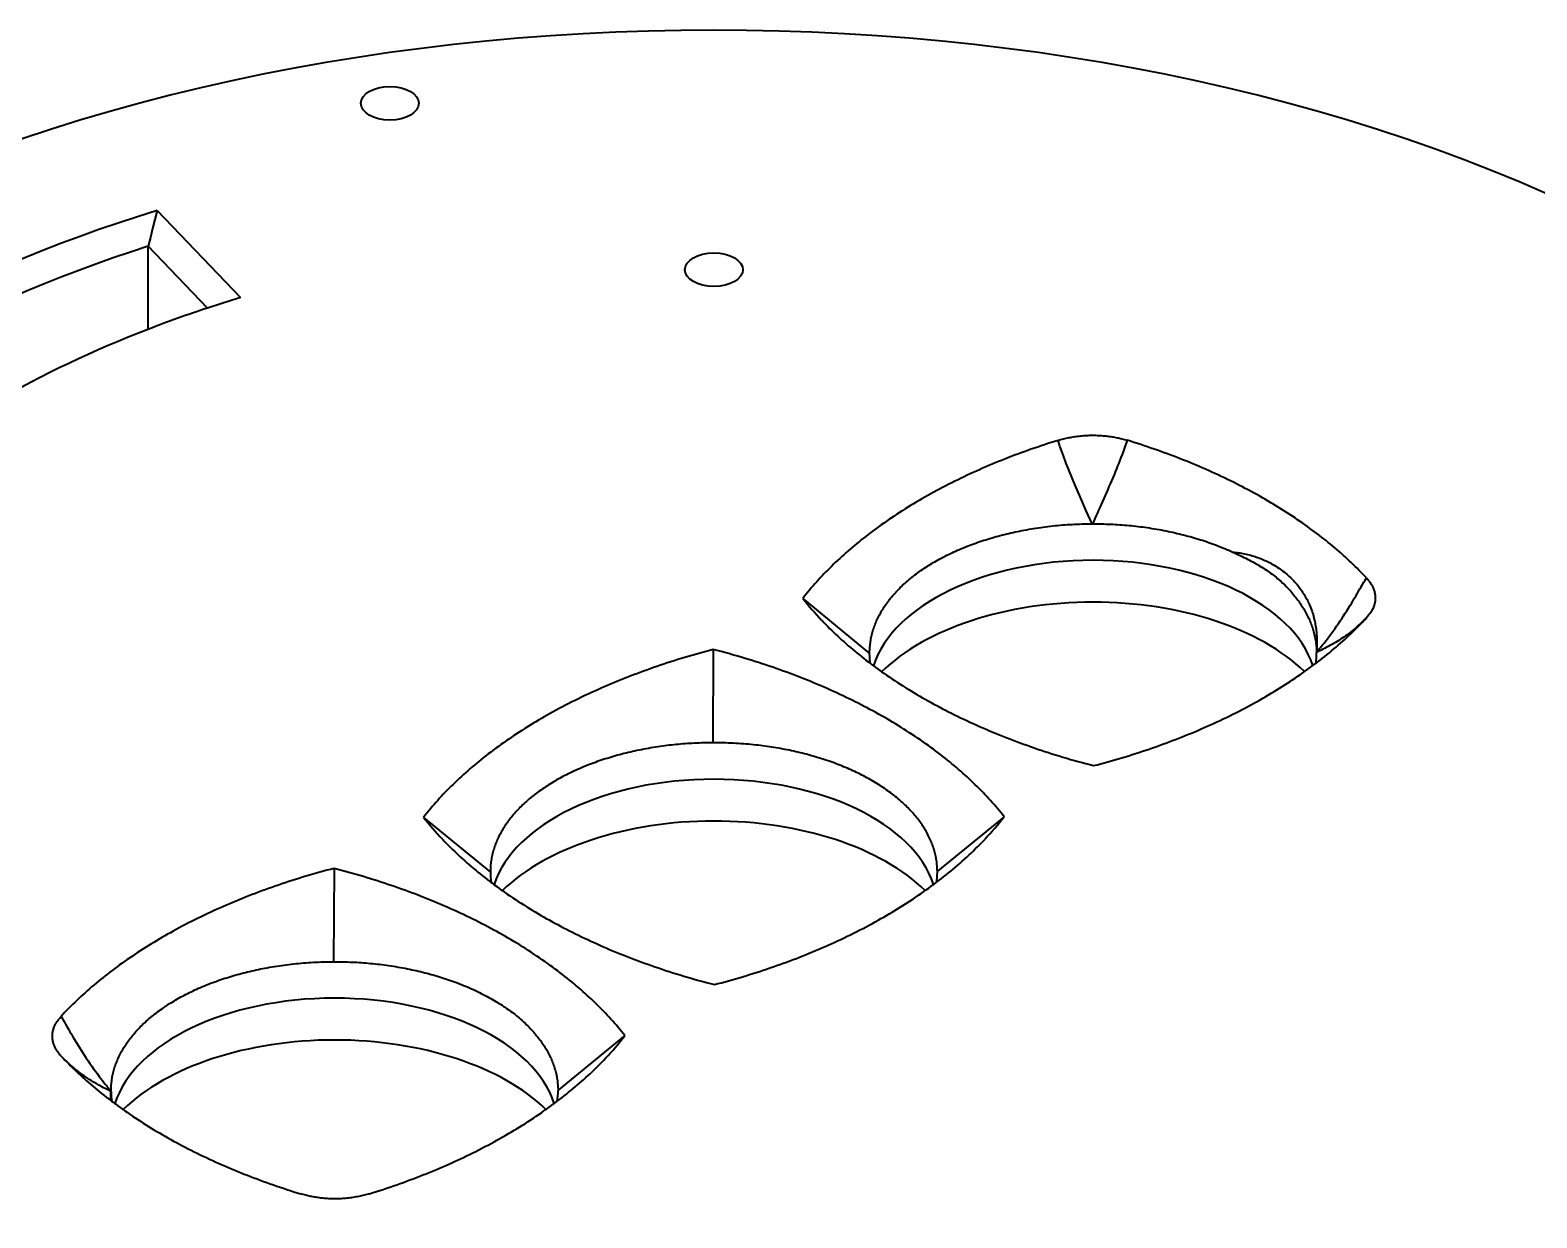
# Model space of a CAD drawing. Header units: millimetres. Extents: x 15 to 292, y 5 to 205.
# Drawn here: x 204.95 to 238.66, y 88.67 to 115.25 of the extents above; entities that cross this region are included whole.
import ezdxf

# ---------------------------------------------------------------- set-up
doc = ezdxf.new("R2010")
doc.units = ezdxf.units.MM
doc.layers.add('Geometries', color=7, linetype='Continuous')

msp = doc.modelspace()

# ---------------------------------------------------------------- linework, layer by layer
at = {"layer": 'Geometries', "linetype": 'Continuous', "lineweight": 40}
for p, q in [((207.792, 111.211), (209.66, 109.266)), ((208.921, 109.031), (207.595, 110.413)), ((207.595, 108.576), (207.595, 110.413)), ((207.609, 108.561), (207.595, 108.576)), ((227.99, 105.949), (227.95, 106.07)), ((228.175, 105.445), (228.133, 105.553)), ((228.204, 105.372), (228.175, 105.445)), ((228.69, 104.203), (228.713, 104.203)), ((222.24, 102.534), (223.733, 101.304)), ((234.672, 101.933), (234.672, 101.932)), ((220.236, 101.391), (220.227, 99.304)), ((223.733, 101.322), (223.733, 101.32)), ((223.733, 101.31), (223.733, 101.304)), ((233.733, 101.335), (233.733, 101.316)), ((213.754, 97.635), (215.248, 96.405)), ((226.742, 97.649), (225.248, 96.429)), ((211.751, 96.492), (211.742, 94.405)), ((215.248, 96.417), (215.248, 96.405)), ((225.248, 96.417), (225.248, 96.429)), ((218.256, 92.75), (216.763, 91.53)), ((205.65, 92.29), (205.69, 92.247)), ((206.763, 91.5), (206.763, 91.518)), ((216.763, 91.524), (216.763, 91.514)), ((216.763, 91.514), (216.763, 91.513)), ((206.756, 91.297), (206.78, 91.28))]:
    msp.add_line(p, q, dxfattribs=at)
at = {"layer": 'Geometries', "linetype": 'Continuous', "lineweight": 40, "flags": 128}
for points in [[(207.792, 111.211), (207.742, 111.012), (207.692, 110.812), (207.643, 110.613), (207.595, 110.413)], [(227.95, 106.07), (227.979, 106.079), (228.009, 106.088), (228.039, 106.096), (228.069, 106.104), (228.1, 106.111), (228.131, 106.119), (228.162, 106.126), (228.193, 106.132), (228.225, 106.138), (228.256, 106.144), (228.29, 106.15), (228.323, 106.155), (228.357, 106.16), (228.39, 106.164), (228.424, 106.168), (228.457, 106.172), (228.49, 106.175), (228.523, 106.177), (228.556, 106.18), (228.589, 106.182), (228.622, 106.183), (228.655, 106.184), (228.689, 106.185), (228.722, 106.185), (228.755, 106.185), (228.79, 106.184), (228.825, 106.183), (228.859, 106.182), (228.894, 106.18), (228.929, 106.177), (228.958, 106.175), (228.986, 106.172), (229.015, 106.17), (229.044, 106.166), (229.072, 106.163), (229.101, 106.159), (229.129, 106.155), (229.157, 106.15), (229.185, 106.146), (229.213, 106.141), (229.24, 106.135), (229.268, 106.13), (229.295, 106.124), (229.322, 106.118), (229.349, 106.112), (229.378, 106.104), (229.407, 106.097), (229.436, 106.089), (229.464, 106.081), (229.492, 106.073)], [(227.95, 106.07), (227.873, 106.046), (227.796, 106.022), (227.72, 105.998), (227.644, 105.973), (227.569, 105.948), (227.493, 105.922), (227.418, 105.896), (227.343, 105.87), (227.269, 105.844), (227.194, 105.817), (227.121, 105.79), (227.047, 105.763), (226.974, 105.736), (226.901, 105.708), (226.828, 105.68), (226.756, 105.651), (226.684, 105.623), (226.613, 105.594), (226.541, 105.565), (226.471, 105.535), (226.4, 105.505), (226.33, 105.475), (226.26, 105.445), (226.191, 105.414), (226.122, 105.384), (226.053, 105.352), (225.985, 105.321), (225.917, 105.289), (225.849, 105.257), (225.782, 105.225), (225.712, 105.191), (225.642, 105.157), (225.573, 105.122), (225.504, 105.088), (225.436, 105.053), (225.367, 105.017), (225.3, 104.982), (225.233, 104.946), (225.166, 104.909), (225.1, 104.873), (225.034, 104.836), (224.969, 104.8), (224.904, 104.763), (224.84, 104.725), (224.776, 104.688), (224.713, 104.65), (224.65, 104.612), (224.588, 104.573), (224.526, 104.535), (224.464, 104.496), (224.403, 104.457), (224.343, 104.418), (224.283, 104.378), (224.223, 104.338), (224.164, 104.298), (224.106, 104.258), (224.048, 104.217), (223.99, 104.177), (223.932, 104.135), (223.874, 104.093), (223.817, 104.051), (223.76, 104.008), (223.704, 103.966), (223.649, 103.923), (223.597, 103.883), (223.546, 103.842), (223.496, 103.802), (223.446, 103.761), (223.396, 103.72), (223.347, 103.678), (223.299, 103.637), (223.251, 103.595), (223.203, 103.554), (223.156, 103.512), (223.109, 103.47), (223.063, 103.427), (223.017, 103.385), (222.972, 103.342), (222.928, 103.299), (222.884, 103.256), (222.84, 103.213), (222.797, 103.169), (222.754, 103.126), (222.712, 103.082), (222.67, 103.038), (222.629, 102.994), (222.589, 102.95), (222.549, 102.906), (222.508, 102.86), (222.468, 102.814), (222.429, 102.768), (222.39, 102.721), (222.351, 102.675), (222.313, 102.628), (222.276, 102.581), (222.24, 102.534)], [(228.133, 105.553), (228.06, 105.749), (227.992, 105.943)], [(229.492, 106.073), (229.471, 106.009), (229.449, 105.945), (229.426, 105.881), (229.403, 105.817), (229.38, 105.753), (229.356, 105.689), (229.331, 105.625), (229.307, 105.561), (229.281, 105.497), (229.255, 105.432), (229.228, 105.366), (229.201, 105.3), (229.173, 105.234), (229.145, 105.168), (229.117, 105.101), (229.088, 105.035), (229.059, 104.968), (229.03, 104.902), (229.001, 104.835), (228.971, 104.769), (228.942, 104.702), (228.912, 104.635), (228.882, 104.569), (228.855, 104.508), (228.828, 104.447), (228.801, 104.386), (228.775, 104.325), (228.748, 104.264), (228.722, 104.204)], [(234.846, 102.994), (234.806, 103.037), (234.765, 103.08), (234.723, 103.123), (234.681, 103.166), (234.639, 103.208), (234.596, 103.251), (234.552, 103.293), (234.508, 103.335), (234.464, 103.377), (234.419, 103.419), (234.374, 103.461), (234.328, 103.502), (234.281, 103.543), (234.235, 103.585), (234.187, 103.625), (234.14, 103.666), (234.091, 103.707), (234.043, 103.747), (233.994, 103.787), (233.944, 103.827), (233.894, 103.867), (233.843, 103.907), (233.793, 103.946), (233.741, 103.985), (233.689, 104.024), (233.637, 104.063), (233.584, 104.102), (233.531, 104.14), (233.478, 104.178), (233.423, 104.216), (233.367, 104.256), (233.309, 104.295), (233.252, 104.334), (233.193, 104.373), (233.135, 104.412), (233.075, 104.45), (233.016, 104.488), (232.956, 104.526), (232.895, 104.564), (232.834, 104.601), (232.773, 104.638), (232.711, 104.675), (232.649, 104.712), (232.587, 104.748), (232.524, 104.784), (232.461, 104.82), (232.397, 104.856), (232.333, 104.891), (232.268, 104.926), (232.203, 104.961), (232.138, 104.996), (232.072, 105.03), (232.006, 105.064), (231.939, 105.098), (231.872, 105.132), (231.805, 105.165), (231.737, 105.198), (231.669, 105.231), (231.599, 105.264), (231.529, 105.297), (231.459, 105.329), (231.388, 105.362), (231.317, 105.393), (231.245, 105.425), (231.176, 105.455), (231.107, 105.485), (231.037, 105.515), (230.967, 105.544), (230.897, 105.573), (230.826, 105.602), (230.755, 105.63), (230.684, 105.658), (230.612, 105.686), (230.54, 105.714), (230.468, 105.741), (230.395, 105.768), (230.322, 105.795), (230.249, 105.821), (230.175, 105.848), (230.101, 105.874), (230.027, 105.899), (229.953, 105.924), (229.877, 105.95), (229.8, 105.975), (229.724, 106), (229.647, 106.024), (229.57, 106.049), (229.492, 106.073)], [(228.709, 104.204), (228.578, 104.496), (228.45, 104.789), (228.324, 105.081), (228.204, 105.372)], [(223.733, 101.322), (223.733, 101.334), (223.734, 101.364), (223.735, 101.394), (223.737, 101.424), (223.739, 101.454), (223.742, 101.484), (223.745, 101.513), (223.749, 101.543), (223.753, 101.573), (223.758, 101.603), (223.763, 101.633), (223.769, 101.662), (223.776, 101.692), (223.783, 101.722), (223.79, 101.751), (223.798, 101.781), (223.807, 101.81), (223.816, 101.84), (223.826, 101.869), (223.836, 101.898), (223.847, 101.928), (223.858, 101.957), (223.87, 101.986), (223.882, 102.015), (223.896, 102.046), (223.91, 102.077), (223.925, 102.108), (223.94, 102.139), (223.956, 102.169), (223.973, 102.2), (223.99, 102.23), (224.008, 102.261), (224.026, 102.289), (224.043, 102.317), (224.061, 102.345), (224.08, 102.373), (224.099, 102.4), (224.119, 102.428), (224.139, 102.456), (224.16, 102.483), (224.181, 102.51), (224.203, 102.537), (224.225, 102.564), (224.247, 102.591), (224.271, 102.618), (224.294, 102.645), (224.318, 102.671), (224.343, 102.698), (224.368, 102.724), (224.393, 102.75), (224.419, 102.776), (224.446, 102.802), (224.472, 102.827), (224.5, 102.853), (224.528, 102.878), (224.556, 102.903), (224.587, 102.93), (224.618, 102.956), (224.65, 102.982), (224.682, 103.008), (224.715, 103.034), (224.748, 103.06), (224.782, 103.085), (224.816, 103.111), (224.848, 103.134), (224.881, 103.157), (224.914, 103.18), (224.948, 103.202), (224.982, 103.225), (225.017, 103.247), (225.051, 103.269), (225.087, 103.291), (225.122, 103.313), (225.158, 103.334), (225.195, 103.355), (225.231, 103.376), (225.269, 103.397), (225.306, 103.418), (225.344, 103.438), (225.382, 103.459), (225.421, 103.479), (225.46, 103.498), (225.499, 103.518), (225.539, 103.537), (225.579, 103.556), (225.619, 103.575), (225.66, 103.593), (225.701, 103.612), (225.745, 103.631), (225.79, 103.65), (225.835, 103.669), (225.88, 103.687), (225.926, 103.705), (225.972, 103.723), (226.019, 103.741), (226.065, 103.758), (226.109, 103.773), (226.154, 103.789), (226.198, 103.804), (226.243, 103.819), (226.288, 103.834), (226.333, 103.848), (226.379, 103.862), (226.425, 103.876), (226.471, 103.89), (226.517, 103.903), (226.563, 103.916), (226.61, 103.929), (226.657, 103.942), (226.704, 103.954), (226.752, 103.966), (226.799, 103.978), (226.847, 103.989), (226.895, 104), (226.944, 104.011), (226.992, 104.022), (227.041, 104.032), (227.089, 104.042), (227.138, 104.052), (227.188, 104.062), (227.241, 104.072), (227.294, 104.081), (227.347, 104.09), (227.4, 104.099), (227.454, 104.108), (227.508, 104.116), (227.562, 104.123), (227.616, 104.131), (227.669, 104.138), (227.723, 104.145), (227.777, 104.151), (227.831, 104.157), (227.885, 104.162), (227.939, 104.168), (227.993, 104.172), (228.048, 104.177), (228.102, 104.181), (228.156, 104.185), (228.211, 104.188), (228.266, 104.191), (228.32, 104.194), (228.375, 104.196), (228.43, 104.198), (228.486, 104.2), (228.543, 104.201), (228.6, 104.202), (228.656, 104.203), (228.69, 104.203)], [(228.713, 104.203), (228.764, 104.203), (228.816, 104.203), (228.868, 104.202), (228.92, 104.202), (228.971, 104.2), (229.023, 104.199), (229.075, 104.197), (229.127, 104.195), (229.178, 104.193), (229.23, 104.19), (229.281, 104.187), (229.332, 104.183), (229.384, 104.18), (229.435, 104.176), (229.486, 104.171), (229.538, 104.167), (229.589, 104.162), (229.639, 104.156), (229.69, 104.151), (229.741, 104.145), (229.792, 104.139), (229.842, 104.132), (229.893, 104.125), (229.943, 104.118), (229.997, 104.11), (230.05, 104.101), (230.104, 104.093), (230.157, 104.084), (230.21, 104.074), (230.263, 104.065), (230.316, 104.054), (230.369, 104.044), (230.418, 104.034), (230.467, 104.023), (230.516, 104.013), (230.565, 104.002), (230.614, 103.99), (230.662, 103.979), (230.71, 103.967), (230.758, 103.955), (230.806, 103.943), (230.853, 103.93), (230.901, 103.917), (230.948, 103.904), (230.995, 103.89), (231.041, 103.877), (231.087, 103.863), (231.134, 103.848), (231.179, 103.834), (231.225, 103.819), (231.27, 103.804), (231.315, 103.788), (231.36, 103.773), (231.404, 103.757), (231.448, 103.74), (231.492, 103.724), (231.539, 103.706), (231.585, 103.688), (231.631, 103.669), (231.677, 103.65), (231.722, 103.631), (231.767, 103.611), (231.811, 103.591), (231.856, 103.571)], [(231.855, 103.571), (231.889, 103.568), (231.922, 103.564), (231.954, 103.561), (231.986, 103.556), (232.017, 103.552), (232.049, 103.546), (232.085, 103.54), (232.12, 103.533), (232.155, 103.525), (232.189, 103.518), (232.224, 103.509), (232.258, 103.5), (232.292, 103.49), (232.325, 103.48), (232.357, 103.47), (232.39, 103.459), (232.421, 103.448), (232.453, 103.436), (232.483, 103.424), (232.514, 103.412), (232.544, 103.399), (232.574, 103.386), (232.603, 103.372), (232.632, 103.358), (232.663, 103.343), (232.694, 103.327), (232.725, 103.31), (232.755, 103.293), (232.785, 103.276), (232.819, 103.255), (232.852, 103.234), (232.885, 103.212), (232.918, 103.189), (232.95, 103.167), (232.981, 103.143), (233.012, 103.119), (233.04, 103.096), (233.068, 103.073), (233.095, 103.05), (233.121, 103.026), (233.147, 103.001), (233.173, 102.976), (233.199, 102.95), (233.224, 102.924), (233.248, 102.898), (233.272, 102.871), (233.296, 102.843), (233.319, 102.815), (233.34, 102.787), (233.361, 102.76), (233.382, 102.732), (233.402, 102.703), (233.421, 102.674), (233.439, 102.647), (233.455, 102.619), (233.472, 102.592), (233.488, 102.564), (233.503, 102.536), (233.518, 102.507), (233.533, 102.479), (233.546, 102.45), (233.56, 102.421), (233.575, 102.387), (233.59, 102.351), (233.604, 102.316), (233.617, 102.28), (233.63, 102.244), (233.642, 102.208), (233.653, 102.172), (233.663, 102.135), (233.673, 102.099), (233.682, 102.062), (233.69, 102.026), (233.698, 101.989), (233.704, 101.955), (233.71, 101.921), (233.716, 101.887), (233.72, 101.853), (233.725, 101.819), (233.728, 101.785), (233.731, 101.751), (233.734, 101.717), (233.736, 101.683), (233.738, 101.649), (233.739, 101.616), (233.739, 101.583), (233.74, 101.553), (233.739, 101.523), (233.739, 101.494), (233.738, 101.465), (233.737, 101.437), (233.736, 101.409), (233.736, 101.401), (233.735, 101.394), (233.735, 101.386), (233.735, 101.379), (233.735, 101.372), (233.736, 101.366), (233.736, 101.363), (233.736, 101.36), (233.737, 101.358), (233.738, 101.357), (233.739, 101.355), (233.74, 101.355), (233.741, 101.354), (233.742, 101.354), (233.744, 101.355), (233.746, 101.355), (233.748, 101.357), (233.751, 101.359), (233.754, 101.361), (233.757, 101.364), (233.762, 101.37), (233.768, 101.375), (233.773, 101.381), (233.779, 101.387), (233.784, 101.394), (233.79, 101.401), (233.796, 101.407), (233.801, 101.414), (233.819, 101.435), (233.837, 101.456), (233.868, 101.495), (233.899, 101.534), (233.936, 101.581), (233.973, 101.629), (234.009, 101.677), (234.053, 101.735), (234.096, 101.794), (234.138, 101.853), (234.18, 101.913), (234.221, 101.972), (234.262, 102.032), (234.302, 102.092), (234.338, 102.147), (234.373, 102.202), (234.408, 102.257), (234.443, 102.312), (234.477, 102.367), (234.511, 102.422), (234.544, 102.476), (234.576, 102.531), (234.609, 102.585), (234.641, 102.639), (234.672, 102.693), (234.703, 102.746), (234.732, 102.796), (234.761, 102.846), (234.79, 102.895), (234.818, 102.945), (234.846, 102.994)], [(231.856, 103.571), (231.899, 103.551), (231.941, 103.531), (231.984, 103.511), (232.025, 103.491), (232.067, 103.472), (232.108, 103.451), (232.149, 103.431), (232.189, 103.411), (232.229, 103.39), (232.269, 103.369), (232.305, 103.35), (232.34, 103.331), (232.375, 103.311), (232.41, 103.291), (232.444, 103.271), (232.478, 103.251), (232.511, 103.23), (232.544, 103.209), (232.577, 103.188), (232.609, 103.166), (232.641, 103.144), (232.673, 103.122), (232.704, 103.1), (232.735, 103.077), (232.765, 103.054), (232.795, 103.031), (232.825, 103.007), (232.854, 102.983), (232.882, 102.959), (232.91, 102.935), (232.938, 102.91), (232.965, 102.885), (232.992, 102.86), (233.019, 102.835), (233.047, 102.807), (233.074, 102.779), (233.101, 102.751), (233.127, 102.723), (233.153, 102.695), (233.178, 102.666), (233.203, 102.637), (233.227, 102.608), (233.249, 102.58), (233.271, 102.553), (233.292, 102.525), (233.313, 102.497), (233.333, 102.469), (233.353, 102.441), (233.372, 102.413), (233.391, 102.384), (233.409, 102.356), (233.427, 102.328), (233.444, 102.299), (233.461, 102.27), (233.477, 102.241), (233.493, 102.212), (233.508, 102.183), (233.523, 102.154), (233.538, 102.125), (233.552, 102.096), (233.565, 102.067), (233.578, 102.038), (233.59, 102.009), (233.602, 101.979), (233.613, 101.95), (233.624, 101.921), (233.635, 101.889), (233.646, 101.858), (233.656, 101.826), (233.665, 101.795), (233.673, 101.763), (233.682, 101.732), (233.689, 101.7), (233.696, 101.669), (233.703, 101.635), (233.709, 101.602), (233.714, 101.569), (233.719, 101.535), (233.723, 101.502), (233.726, 101.474), (233.728, 101.446), (233.73, 101.418), (233.731, 101.397), (233.732, 101.377), (233.733, 101.356), (233.733, 101.345), (233.733, 101.34), (233.733, 101.335)], [(234.846, 102.994), (234.861, 102.977), (234.876, 102.96), (234.89, 102.943), (234.904, 102.926), (234.917, 102.909), (234.929, 102.891), (234.941, 102.874), (234.952, 102.856), (234.963, 102.838), (234.973, 102.82), (234.982, 102.801), (234.991, 102.782), (235, 102.763), (235.008, 102.744), (235.015, 102.725), (235.021, 102.706), (235.026, 102.687), (235.031, 102.668), (235.035, 102.649), (235.039, 102.63), (235.041, 102.611), (235.043, 102.592), (235.045, 102.572), (235.045, 102.553), (235.045, 102.534), (235.044, 102.514), (235.043, 102.494), (235.04, 102.473), (235.037, 102.453), (235.033, 102.433), (235.029, 102.415), (235.024, 102.396), (235.018, 102.377), (235.012, 102.359), (235.005, 102.34), (234.997, 102.322), (234.989, 102.303), (234.98, 102.285), (234.97, 102.267), (234.96, 102.249), (234.949, 102.231), (234.938, 102.213), (234.925, 102.195), (234.911, 102.176), (234.897, 102.157), (234.882, 102.139), (234.867, 102.121), (234.851, 102.103)], [(222.661, 102.045), (222.668, 102.037), (222.71, 101.993), (222.753, 101.949), (222.796, 101.905), (222.839, 101.861), (222.884, 101.818), (222.928, 101.775), (222.973, 101.732), (223.019, 101.689), (223.065, 101.646), (223.112, 101.603), (223.16, 101.561), (223.208, 101.518), (223.256, 101.476), (223.305, 101.434), (223.354, 101.393), (223.404, 101.351), (223.454, 101.31), (223.504, 101.269), (223.556, 101.228), (223.607, 101.187), (223.659, 101.147), (223.712, 101.107), (223.75, 101.078)], [(233.716, 101.081), (233.76, 101.114), (233.813, 101.155), (233.865, 101.196), (233.917, 101.237), (233.968, 101.278), (234.019, 101.319), (234.069, 101.361), (234.119, 101.403), (234.169, 101.445), (234.217, 101.487), (234.266, 101.53), (234.313, 101.572), (234.361, 101.615), (234.407, 101.658), (234.454, 101.701), (234.499, 101.745), (234.545, 101.788), (234.589, 101.832), (234.634, 101.877), (234.679, 101.922), (234.723, 101.967), (234.766, 102.012), (234.792, 102.04)], [(234.672, 101.932), (234.636, 101.901), (234.601, 101.87), (234.564, 101.84), (234.528, 101.809), (234.49, 101.78), (234.452, 101.751), (234.414, 101.722), (234.378, 101.696), (234.342, 101.67), (234.305, 101.645), (234.268, 101.62), (234.23, 101.595), (234.191, 101.571), (234.152, 101.547), (234.113, 101.524), (234.073, 101.501), (234.032, 101.478), (233.991, 101.456), (233.95, 101.433), (233.913, 101.414), (233.875, 101.395), (233.838, 101.377), (233.821, 101.369), (233.804, 101.361), (233.787, 101.353), (233.779, 101.35), (233.772, 101.347), (233.764, 101.344), (233.759, 101.342), (233.754, 101.34), (233.752, 101.34), (233.75, 101.339), (233.748, 101.339), (233.746, 101.338)], [(234.851, 102.103), (234.822, 102.074), (234.792, 102.045), (234.763, 102.017), (234.733, 101.988), (234.703, 101.96), (234.672, 101.933)], [(234.792, 102.04), (234.809, 102.057), (234.851, 102.103)], [(220.236, 101.391), (220.155, 101.37), (220.075, 101.348), (219.994, 101.326), (219.914, 101.304), (219.835, 101.282), (219.755, 101.259), (219.676, 101.235), (219.597, 101.212), (219.518, 101.188), (219.439, 101.164), (219.361, 101.139), (219.283, 101.114), (219.206, 101.089), (219.128, 101.064), (219.052, 101.038), (218.975, 101.012), (218.899, 100.986), (218.823, 100.959), (218.747, 100.932), (218.672, 100.905), (218.597, 100.877), (218.522, 100.849), (218.448, 100.821), (218.373, 100.792), (218.3, 100.764), (218.227, 100.735), (218.154, 100.705), (218.081, 100.676), (218.009, 100.646), (217.937, 100.616), (217.866, 100.585), (217.795, 100.554), (217.724, 100.523), (217.653, 100.492), (217.583, 100.46), (217.513, 100.428), (217.439, 100.394), (217.365, 100.359), (217.291, 100.324), (217.218, 100.288), (217.146, 100.253), (217.074, 100.217), (217.002, 100.18), (216.931, 100.144), (216.86, 100.107), (216.789, 100.069), (216.719, 100.032), (216.65, 99.994), (216.585, 99.957), (216.52, 99.921), (216.455, 99.884), (216.391, 99.847), (216.327, 99.81), (216.264, 99.773), (216.202, 99.735), (216.139, 99.697), (216.078, 99.659), (216.016, 99.62), (215.955, 99.582), (215.895, 99.543), (215.835, 99.504), (215.776, 99.464), (215.717, 99.425), (215.658, 99.385), (215.6, 99.345), (215.542, 99.304), (215.484, 99.263), (215.427, 99.221), (215.37, 99.18), (215.313, 99.138), (215.257, 99.096), (215.201, 99.053), (215.148, 99.012), (215.096, 98.971), (215.044, 98.93), (214.993, 98.888), (214.942, 98.846), (214.891, 98.804), (214.841, 98.762), (214.792, 98.719), (214.743, 98.677), (214.694, 98.634), (214.646, 98.591), (214.599, 98.548), (214.552, 98.504), (214.506, 98.461), (214.46, 98.417), (214.415, 98.373), (214.37, 98.329), (214.326, 98.285), (214.282, 98.24), (214.239, 98.196), (214.196, 98.151), (214.154, 98.106), (214.112, 98.061), (214.071, 98.015), (214.03, 97.968), (213.988, 97.921), (213.948, 97.874), (213.908, 97.827), (213.869, 97.779), (213.83, 97.731), (213.792, 97.683), (213.754, 97.635)], [(226.742, 97.649), (226.705, 97.695), (226.669, 97.74), (226.631, 97.786), (226.594, 97.832), (226.555, 97.877), (226.516, 97.922), (226.477, 97.967), (226.437, 98.012), (226.396, 98.057), (226.355, 98.102), (226.313, 98.146), (226.271, 98.19), (226.228, 98.235), (226.185, 98.278), (226.141, 98.322), (226.097, 98.366), (226.052, 98.409), (226.007, 98.452), (225.961, 98.495), (225.915, 98.538), (225.868, 98.581), (225.82, 98.623), (225.772, 98.666), (225.724, 98.708), (225.675, 98.75), (225.626, 98.792), (225.576, 98.833), (225.526, 98.874), (225.475, 98.915), (225.424, 98.956), (225.372, 98.997), (225.32, 99.038), (225.267, 99.078), (225.214, 99.118), (225.16, 99.158), (225.106, 99.198), (225.047, 99.24), (224.988, 99.282), (224.929, 99.324), (224.869, 99.366), (224.809, 99.407), (224.748, 99.448), (224.686, 99.489), (224.624, 99.529), (224.561, 99.57), (224.498, 99.61), (224.435, 99.65), (224.37, 99.689), (224.309, 99.726), (224.248, 99.763), (224.186, 99.8), (224.124, 99.836), (224.061, 99.873), (223.998, 99.909), (223.934, 99.944), (223.87, 99.98), (223.806, 100.015), (223.741, 100.05), (223.676, 100.084), (223.611, 100.119), (223.545, 100.153), (223.478, 100.187), (223.411, 100.221), (223.344, 100.254), (223.277, 100.287), (223.209, 100.32), (223.139, 100.353), (223.069, 100.386), (222.999, 100.419), (222.928, 100.451), (222.857, 100.483), (222.786, 100.515), (222.713, 100.547), (222.639, 100.579), (222.565, 100.61), (222.49, 100.641), (222.415, 100.672), (222.34, 100.703), (222.264, 100.733), (222.188, 100.763), (222.111, 100.793), (222.035, 100.823), (221.958, 100.852), (221.88, 100.88), (221.802, 100.909), (221.724, 100.937), (221.645, 100.965), (221.566, 100.992), (221.487, 101.019), (221.407, 101.046), (221.327, 101.072), (221.247, 101.098), (221.166, 101.124), (221.085, 101.15), (221.004, 101.175), (220.923, 101.2), (220.838, 101.225), (220.753, 101.25), (220.668, 101.274), (220.582, 101.298), (220.496, 101.322), (220.41, 101.345), (220.323, 101.368), (220.236, 101.391)], [(223.75, 101.078), (223.748, 101.091), (223.745, 101.121), (223.741, 101.151), (223.739, 101.182), (223.736, 101.212), (223.735, 101.243), (223.734, 101.274), (223.733, 101.304)], [(233.746, 101.338), (233.742, 101.337), (233.739, 101.336), (233.736, 101.335), (233.733, 101.335)], [(223.75, 101.078), (223.765, 101.066), (223.818, 101.027)], [(223.818, 101.027), (223.819, 101.026), (223.873, 100.987), (223.931, 100.944), (223.99, 100.902), (224.002, 100.894)], [(224.002, 100.894), (224.049, 100.861), (224.109, 100.819), (224.17, 100.778), (224.231, 100.737), (224.292, 100.696), (224.354, 100.656), (224.416, 100.615), (224.479, 100.575), (224.543, 100.535), (224.607, 100.496), (224.668, 100.459), (224.729, 100.422), (224.791, 100.385), (224.853, 100.349), (224.916, 100.312), (224.979, 100.276), (225.043, 100.241), (225.107, 100.205), (225.171, 100.17), (225.236, 100.135), (225.301, 100.1), (225.367, 100.066), (225.433, 100.032), (225.499, 99.998), (225.566, 99.964), (225.633, 99.931), (225.7, 99.898), (225.768, 99.865), (225.838, 99.832), (225.908, 99.799), (225.978, 99.766), (226.049, 99.734), (226.12, 99.702), (226.191, 99.67), (226.265, 99.638), (226.338, 99.606), (226.413, 99.574), (226.487, 99.543), (226.562, 99.512), (226.638, 99.481), (226.714, 99.451), (226.79, 99.421), (226.867, 99.391), (226.944, 99.361), (227.021, 99.332), (227.099, 99.303), (227.177, 99.275), (227.255, 99.247), (227.334, 99.219), (227.413, 99.191), (227.492, 99.164), (227.572, 99.137), (227.652, 99.111), (227.732, 99.085), (227.813, 99.059), (227.894, 99.033), (227.976, 99.008), (228.057, 98.983), (228.142, 98.958), (228.227, 98.933), (228.313, 98.909), (228.399, 98.885), (228.485, 98.861), (228.571, 98.837), (228.658, 98.814), (228.745, 98.792)], [(228.745, 98.792), (228.825, 98.813), (228.904, 98.834), (228.983, 98.855), (229.062, 98.877), (229.14, 98.899), (229.218, 98.922), (229.296, 98.945), (229.374, 98.968), (229.452, 98.991), (229.529, 99.015), (229.606, 99.039), (229.683, 99.063), (229.759, 99.088), (229.835, 99.113), (229.91, 99.138), (229.986, 99.164), (230.061, 99.19), (230.136, 99.216), (230.21, 99.242), (230.284, 99.269), (230.358, 99.296), (230.432, 99.323), (230.505, 99.351), (230.578, 99.379), (230.651, 99.407), (230.723, 99.435), (230.795, 99.464), (230.866, 99.493), (230.937, 99.522), (231.008, 99.552), (231.078, 99.582), (231.149, 99.612), (231.219, 99.642), (231.288, 99.673), (231.357, 99.704), (231.426, 99.735), (231.499, 99.769), (231.572, 99.803), (231.644, 99.837), (231.716, 99.872), (231.788, 99.907), (231.859, 99.942), (231.929, 99.977), (232, 100.013), (232.07, 100.049), (232.139, 100.085), (232.208, 100.122), (232.277, 100.159), (232.341, 100.194), (232.405, 100.23), (232.469, 100.266), (232.532, 100.301), (232.594, 100.338), (232.657, 100.374), (232.718, 100.411), (232.78, 100.448), (232.841, 100.485), (232.901, 100.522), (232.961, 100.56), (233.021, 100.598), (233.08, 100.636), (233.139, 100.674), (233.197, 100.713), (233.255, 100.752), (233.313, 100.791), (233.37, 100.83), (233.427, 100.87), (233.463, 100.895)], [(233.463, 100.895), (233.484, 100.91), (233.54, 100.951), (233.596, 100.992), (233.648, 101.03)], [(233.648, 101.03), (233.652, 101.033), (233.707, 101.074), (233.716, 101.081)], [(220.227, 99.304), (220.176, 99.304), (220.124, 99.303), (220.072, 99.302), (220.021, 99.301), (219.969, 99.3), (219.917, 99.298), (219.865, 99.296), (219.814, 99.293), (219.762, 99.291), (219.711, 99.288), (219.659, 99.284), (219.608, 99.281), (219.557, 99.277), (219.505, 99.272), (219.454, 99.268), (219.403, 99.263), (219.352, 99.258), (219.301, 99.252), (219.251, 99.247), (219.2, 99.24), (219.149, 99.234), (219.099, 99.227), (219.048, 99.22), (218.998, 99.213), (218.945, 99.205), (218.891, 99.196), (218.838, 99.187), (218.785, 99.178), (218.732, 99.169), (218.679, 99.159), (218.626, 99.148), (218.574, 99.138), (218.525, 99.128), (218.476, 99.117), (218.428, 99.106), (218.38, 99.095), (218.332, 99.084), (218.284, 99.072), (218.237, 99.06), (218.189, 99.048), (218.142, 99.036), (218.096, 99.023), (218.049, 99.01), (218.003, 98.997), (217.957, 98.983), (217.911, 98.969), (217.865, 98.955), (217.819, 98.941), (217.774, 98.926), (217.73, 98.911), (217.685, 98.896), (217.641, 98.881), (217.597, 98.865), (217.553, 98.849), (217.509, 98.833), (217.466, 98.817), (217.42, 98.799), (217.375, 98.78), (217.329, 98.762), (217.285, 98.743), (217.24, 98.724), (217.196, 98.704), (217.152, 98.685), (217.109, 98.665), (217.068, 98.646), (217.029, 98.627), (216.989, 98.607), (216.95, 98.588), (216.911, 98.568), (216.873, 98.548), (216.835, 98.527), (216.797, 98.507), (216.76, 98.486), (216.723, 98.465), (216.687, 98.444), (216.65, 98.422), (216.615, 98.401), (216.579, 98.379), (216.544, 98.357), (216.51, 98.335), (216.476, 98.312), (216.442, 98.29), (216.408, 98.267), (216.375, 98.244), (216.343, 98.221), (216.311, 98.197), (216.279, 98.174), (216.248, 98.15), (216.215, 98.124), (216.182, 98.098), (216.15, 98.072), (216.119, 98.046), (216.088, 98.019), (216.057, 97.993), (216.027, 97.966), (215.997, 97.938), (215.97, 97.913), (215.944, 97.887), (215.918, 97.861), (215.892, 97.835), (215.867, 97.809), (215.842, 97.783), (215.818, 97.756), (215.794, 97.73), (215.771, 97.703), (215.748, 97.676), (215.726, 97.649), (215.704, 97.622), (215.683, 97.595), (215.662, 97.567), (215.641, 97.54), (215.621, 97.512), (215.602, 97.484), (215.583, 97.456), (215.565, 97.429), (215.547, 97.401), (215.529, 97.372), (215.513, 97.344), (215.496, 97.316), (215.48, 97.287), (215.464, 97.257), (215.448, 97.226), (215.433, 97.195), (215.418, 97.164), (215.404, 97.133), (215.391, 97.102), (215.378, 97.071), (215.365, 97.04), (215.354, 97.009), (215.343, 96.978), (215.333, 96.947), (215.323, 96.915), (215.314, 96.884), (215.305, 96.853), (215.297, 96.821), (215.29, 96.79), (215.283, 96.758), (215.277, 96.727), (215.271, 96.695), (215.266, 96.664), (215.262, 96.632), (215.258, 96.6), (215.255, 96.569), (215.252, 96.536), (215.25, 96.503), (215.249, 96.471), (215.248, 96.438), (215.248, 96.417)], [(225.248, 96.429), (225.247, 96.459), (225.246, 96.489), (225.245, 96.519), (225.243, 96.549), (225.24, 96.579), (225.237, 96.608), (225.233, 96.638), (225.229, 96.668), (225.224, 96.698), (225.219, 96.728), (225.213, 96.757), (225.207, 96.787), (225.2, 96.817), (225.192, 96.846), (225.185, 96.876), (225.176, 96.906), (225.167, 96.935), (225.157, 96.964), (225.147, 96.994), (225.137, 97.023), (225.126, 97.052), (225.114, 97.081), (225.102, 97.11), (225.089, 97.139), (225.075, 97.17), (225.06, 97.201), (225.045, 97.232), (225.029, 97.263), (225.012, 97.293), (224.995, 97.324), (224.978, 97.354), (224.959, 97.384), (224.942, 97.412), (224.924, 97.44), (224.905, 97.468), (224.886, 97.496), (224.866, 97.524), (224.846, 97.551), (224.826, 97.578), (224.804, 97.606), (224.783, 97.633), (224.761, 97.66), (224.738, 97.687), (224.715, 97.714), (224.692, 97.74), (224.668, 97.767), (224.643, 97.793), (224.619, 97.82), (224.593, 97.846), (224.567, 97.872), (224.541, 97.897), (224.514, 97.923), (224.487, 97.949), (224.459, 97.974), (224.431, 97.999), (224.403, 98.024), (224.371, 98.051), (224.34, 98.077), (224.308, 98.103), (224.275, 98.129), (224.242, 98.155), (224.208, 98.18), (224.174, 98.205), (224.139, 98.23), (224.106, 98.254), (224.072, 98.278), (224.037, 98.301), (224.002, 98.324), (223.967, 98.347), (223.931, 98.37), (223.895, 98.392), (223.858, 98.415), (223.821, 98.437), (223.783, 98.459), (223.747, 98.48), (223.71, 98.501), (223.672, 98.521), (223.634, 98.542), (223.596, 98.562), (223.557, 98.582), (223.518, 98.601), (223.479, 98.621), (223.439, 98.64), (223.399, 98.659), (223.359, 98.678), (223.318, 98.697), (223.277, 98.715), (223.236, 98.733), (223.194, 98.751), (223.152, 98.768), (223.11, 98.785), (223.067, 98.802), (223.024, 98.819), (222.981, 98.836), (222.937, 98.852), (222.894, 98.868), (222.85, 98.883), (222.805, 98.899), (222.757, 98.915), (222.709, 98.931), (222.661, 98.946), (222.612, 98.961), (222.563, 98.976), (222.514, 98.991), (222.464, 99.005), (222.414, 99.019), (222.367, 99.032), (222.32, 99.045), (222.273, 99.057), (222.226, 99.069), (222.178, 99.08), (222.13, 99.092), (222.082, 99.103), (222.034, 99.114), (221.985, 99.124), (221.937, 99.135), (221.888, 99.145), (221.839, 99.154), (221.79, 99.164), (221.74, 99.173), (221.691, 99.182), (221.641, 99.19), (221.591, 99.198), (221.541, 99.206), (221.491, 99.214), (221.441, 99.221), (221.391, 99.228), (221.34, 99.235), (221.29, 99.241), (221.239, 99.247), (221.184, 99.253), (221.13, 99.259), (221.075, 99.265), (221.02, 99.27), (220.965, 99.274), (220.91, 99.279), (220.855, 99.283), (220.8, 99.287), (220.743, 99.29), (220.686, 99.293), (220.629, 99.296), (220.572, 99.298), (220.515, 99.3), (220.457, 99.301), (220.4, 99.303), (220.342, 99.303), (220.285, 99.304), (220.227, 99.304)], [(214.175, 97.146), (214.183, 97.138), (214.225, 97.093), (214.268, 97.049), (214.311, 97.005), (214.355, 96.962), (214.399, 96.918), (214.444, 96.875), (214.489, 96.832), (214.535, 96.789), (214.581, 96.746), (214.628, 96.703), (214.676, 96.66), (214.724, 96.618), (214.772, 96.576), (214.821, 96.534), (214.87, 96.492), (214.92, 96.451), (214.97, 96.409), (215.021, 96.368), (215.072, 96.327), (215.124, 96.287), (215.176, 96.246), (215.229, 96.206), (215.265, 96.178)], [(225.231, 96.182), (225.279, 96.219), (225.335, 96.261), (225.389, 96.304), (225.443, 96.347), (225.497, 96.391), (225.55, 96.434), (225.603, 96.478), (225.655, 96.522), (225.706, 96.566), (225.757, 96.61), (225.807, 96.655), (225.857, 96.7), (225.906, 96.745), (225.955, 96.79), (226.003, 96.835), (226.051, 96.881), (226.098, 96.927), (226.144, 96.973), (226.19, 97.019), (226.235, 97.065), (226.28, 97.112), (226.309, 97.143)], [(211.751, 96.492), (211.671, 96.471), (211.592, 96.45), (211.513, 96.428), (211.434, 96.407), (211.356, 96.384), (211.278, 96.362), (211.2, 96.339), (211.122, 96.316), (211.044, 96.293), (210.967, 96.269), (210.89, 96.245), (210.813, 96.22), (210.737, 96.196), (210.661, 96.171), (210.585, 96.146), (210.51, 96.12), (210.435, 96.094), (210.36, 96.068), (210.286, 96.042), (210.212, 96.015), (210.138, 95.988), (210.064, 95.96), (209.991, 95.933), (209.918, 95.905), (209.845, 95.877), (209.773, 95.848), (209.701, 95.82), (209.63, 95.791), (209.559, 95.761), (209.488, 95.732), (209.417, 95.702), (209.347, 95.672), (209.277, 95.641), (209.208, 95.611), (209.139, 95.58), (209.07, 95.548), (208.996, 95.515), (208.924, 95.481), (208.851, 95.447), (208.78, 95.412), (208.708, 95.377), (208.637, 95.342), (208.566, 95.307), (208.496, 95.271), (208.426, 95.235), (208.357, 95.198), (208.288, 95.162), (208.219, 95.125), (208.155, 95.089), (208.091, 95.054), (208.027, 95.018), (207.964, 94.982), (207.902, 94.946), (207.839, 94.91), (207.777, 94.873), (207.716, 94.836), (207.655, 94.799), (207.595, 94.761), (207.534, 94.724), (207.475, 94.686), (207.416, 94.648), (207.357, 94.609), (207.299, 94.571), (207.241, 94.532), (207.183, 94.493), (207.126, 94.454), (207.069, 94.414), (207.012, 94.373), (206.955, 94.333), (206.899, 94.292), (206.844, 94.251), (206.789, 94.21), (206.736, 94.169), (206.683, 94.129), (206.631, 94.088), (206.579, 94.047), (206.528, 94.006), (206.477, 93.964), (206.426, 93.923), (206.377, 93.881), (206.327, 93.839), (206.279, 93.796), (206.23, 93.754), (206.182, 93.711), (206.135, 93.668), (206.088, 93.625), (206.042, 93.582), (205.996, 93.539), (205.951, 93.495), (205.906, 93.451), (205.862, 93.407), (205.817, 93.362), (205.773, 93.317), (205.73, 93.272), (205.687, 93.226), (205.645, 93.181)], [(218.256, 92.75), (218.22, 92.796), (218.182, 92.843), (218.144, 92.889), (218.106, 92.935), (218.067, 92.981), (218.027, 93.027), (217.987, 93.073), (217.946, 93.118), (217.905, 93.164), (217.863, 93.209), (217.821, 93.254), (217.778, 93.299), (217.734, 93.344), (217.69, 93.389), (217.646, 93.433), (217.601, 93.477), (217.555, 93.521), (217.509, 93.565), (217.462, 93.609), (217.415, 93.652), (217.367, 93.695), (217.319, 93.739), (217.27, 93.781), (217.221, 93.824), (217.171, 93.867), (217.121, 93.909), (217.07, 93.951), (217.019, 93.993), (216.967, 94.034), (216.915, 94.076), (216.862, 94.117), (216.809, 94.158), (216.755, 94.199), (216.701, 94.24), (216.646, 94.28), (216.59, 94.321), (216.531, 94.363), (216.47, 94.406), (216.41, 94.448), (216.348, 94.491), (216.287, 94.532), (216.224, 94.574), (216.161, 94.615), (216.098, 94.656), (216.034, 94.697), (215.969, 94.738), (215.904, 94.779), (215.839, 94.819), (215.776, 94.856), (215.713, 94.894), (215.649, 94.931), (215.585, 94.968), (215.521, 95.005), (215.456, 95.041), (215.391, 95.078), (215.325, 95.114), (215.259, 95.149), (215.192, 95.185), (215.125, 95.22), (215.058, 95.255), (214.99, 95.289), (214.921, 95.324), (214.853, 95.358), (214.784, 95.392), (214.714, 95.425), (214.644, 95.459), (214.573, 95.492), (214.501, 95.525), (214.429, 95.558), (214.356, 95.591), (214.283, 95.623), (214.209, 95.656), (214.138, 95.686), (214.067, 95.716), (213.995, 95.746), (213.923, 95.776), (213.85, 95.806), (213.778, 95.835), (213.704, 95.864), (213.631, 95.892), (213.557, 95.921), (213.483, 95.949), (213.408, 95.976), (213.333, 96.004), (213.258, 96.031), (213.182, 96.058), (213.107, 96.084), (213.03, 96.11), (212.954, 96.136), (212.877, 96.162), (212.8, 96.187), (212.723, 96.212), (212.645, 96.237), (212.567, 96.261), (212.489, 96.285), (212.41, 96.309), (212.329, 96.333), (212.247, 96.357), (212.165, 96.38), (212.083, 96.403), (212, 96.426), (211.917, 96.448), (211.834, 96.47), (211.751, 96.492)], [(215.248, 96.405), (215.248, 96.375), (215.249, 96.346), (215.251, 96.316), (215.253, 96.286), (215.256, 96.256), (215.259, 96.226), (215.263, 96.196), (215.265, 96.178)], [(225.231, 96.182), (225.234, 96.203), (225.238, 96.234), (225.241, 96.266), (225.244, 96.298), (225.246, 96.331), (225.247, 96.364), (225.248, 96.396), (225.248, 96.417)], [(215.265, 96.178), (215.282, 96.166), (215.332, 96.128)], [(215.332, 96.128), (215.336, 96.126), (215.39, 96.086), (215.449, 96.043), (215.507, 96.001), (215.517, 95.995)], [(224.978, 95.996), (225.001, 96.013), (225.057, 96.053), (225.113, 96.094), (225.163, 96.131)], [(225.163, 96.131), (225.169, 96.135), (225.224, 96.176), (225.231, 96.182)], [(215.517, 95.995), (215.567, 95.96), (215.627, 95.918), (215.687, 95.877), (215.748, 95.836), (215.81, 95.795), (215.872, 95.754), (215.935, 95.714), (215.998, 95.674), (216.061, 95.634), (216.126, 95.594), (216.187, 95.557), (216.248, 95.52), (216.31, 95.484), (216.372, 95.447), (216.435, 95.411), (216.498, 95.375), (216.561, 95.339), (216.625, 95.304), (216.69, 95.269), (216.755, 95.234), (216.82, 95.199), (216.885, 95.165), (216.951, 95.131), (217.018, 95.097), (217.085, 95.063), (217.152, 95.03), (217.219, 94.997), (217.287, 94.964), (217.357, 94.931), (217.427, 94.898), (217.497, 94.865), (217.568, 94.833), (217.639, 94.801), (217.71, 94.769), (217.783, 94.737), (217.857, 94.705), (217.931, 94.673), (218.006, 94.642), (218.081, 94.611), (218.156, 94.581), (218.232, 94.55), (218.308, 94.52), (218.384, 94.491), (218.461, 94.461), (218.538, 94.432), (218.616, 94.403), (218.694, 94.375), (218.772, 94.347), (218.851, 94.319), (218.93, 94.292), (219.009, 94.265), (219.089, 94.238), (219.169, 94.211), (219.249, 94.185), (219.329, 94.159), (219.41, 94.134), (219.492, 94.109), (219.573, 94.084), (219.658, 94.059), (219.743, 94.034), (219.828, 94.01), (219.914, 93.985), (220, 93.962), (220.086, 93.938), (220.173, 93.915), (220.26, 93.893)], [(220.26, 93.893), (220.339, 93.914), (220.419, 93.935), (220.498, 93.956), (220.576, 93.978), (220.655, 94), (220.733, 94.023), (220.811, 94.046), (220.889, 94.069), (220.967, 94.092), (221.044, 94.116), (221.121, 94.14), (221.198, 94.165), (221.274, 94.189), (221.35, 94.214), (221.426, 94.24), (221.501, 94.265), (221.576, 94.291), (221.651, 94.317), (221.726, 94.344), (221.8, 94.37), (221.874, 94.397), (221.948, 94.425), (222.021, 94.452), (222.094, 94.48), (222.167, 94.509), (222.239, 94.537), (222.311, 94.566), (222.382, 94.595), (222.454, 94.624), (222.525, 94.654), (222.595, 94.683), (222.665, 94.714), (222.735, 94.744), (222.805, 94.775), (222.874, 94.806), (222.943, 94.837), (223.016, 94.871), (223.089, 94.905), (223.161, 94.939), (223.233, 94.974), (223.305, 95.009), (223.376, 95.044), (223.447, 95.079), (223.517, 95.115), (223.587, 95.151), (223.656, 95.188), (223.725, 95.225), (223.794, 95.262), (223.858, 95.297), (223.922, 95.332), (223.986, 95.368), (224.049, 95.404), (224.112, 95.44), (224.174, 95.477), (224.236, 95.513), (224.297, 95.55), (224.358, 95.587), (224.418, 95.625), (224.478, 95.663), (224.538, 95.7), (224.597, 95.739), (224.656, 95.777), (224.714, 95.815), (224.772, 95.854), (224.83, 95.893), (224.886, 95.932), (224.944, 95.973), (224.978, 95.996)], [(206.763, 91.518), (206.763, 91.53), (206.763, 91.56), (206.764, 91.59), (206.766, 91.62), (206.768, 91.65), (206.77, 91.68), (206.774, 91.71), (206.777, 91.739), (206.781, 91.769), (206.786, 91.799), (206.791, 91.829), (206.797, 91.859), (206.804, 91.888), (206.811, 91.918), (206.818, 91.947), (206.826, 91.977), (206.834, 92.006), (206.843, 92.036), (206.853, 92.065), (206.863, 92.094), (206.873, 92.124), (206.885, 92.153), (206.896, 92.182), (206.908, 92.211), (206.922, 92.242), (206.936, 92.273), (206.951, 92.303), (206.966, 92.334), (206.982, 92.365), (206.999, 92.395), (207.016, 92.425), (207.034, 92.456), (207.051, 92.484), (207.068, 92.512), (207.086, 92.54), (207.105, 92.568), (207.124, 92.595), (207.144, 92.623), (207.164, 92.65), (207.184, 92.678), (207.205, 92.705), (207.227, 92.732), (207.249, 92.759), (207.271, 92.786), (207.294, 92.813), (207.318, 92.84), (207.342, 92.866), (207.366, 92.893), (207.391, 92.919), (207.416, 92.945), (207.442, 92.971), (207.469, 92.997), (207.495, 93.023), (207.523, 93.048), (207.55, 93.073), (207.578, 93.099), (207.609, 93.125), (207.64, 93.152), (207.672, 93.178), (207.704, 93.204), (207.737, 93.23), (207.77, 93.256), (207.803, 93.281), (207.838, 93.307), (207.87, 93.33), (207.903, 93.353), (207.936, 93.376), (207.969, 93.399), (208.003, 93.421), (208.037, 93.444), (208.072, 93.466), (208.107, 93.488), (208.143, 93.509), (208.179, 93.531), (208.215, 93.552), (208.252, 93.573), (208.289, 93.594), (208.326, 93.615), (208.364, 93.635), (208.402, 93.656), (208.441, 93.676), (208.48, 93.696), (208.519, 93.715), (208.558, 93.734), (208.598, 93.753), (208.638, 93.772), (208.679, 93.791), (208.72, 93.809), (208.764, 93.829), (208.809, 93.848), (208.854, 93.867), (208.899, 93.885), (208.945, 93.903), (208.991, 93.921), (209.037, 93.939), (209.084, 93.956), (209.128, 93.972), (209.172, 93.988), (209.216, 94.003), (209.261, 94.018), (209.306, 94.033), (209.351, 94.047), (209.397, 94.062), (209.443, 94.076), (209.489, 94.089), (209.535, 94.103), (209.581, 94.116), (209.628, 94.129), (209.675, 94.141), (209.722, 94.154), (209.769, 94.166), (209.817, 94.177), (209.865, 94.189), (209.913, 94.2), (209.961, 94.211), (210.009, 94.222), (210.058, 94.232), (210.107, 94.242), (210.156, 94.252), (210.205, 94.262), (210.258, 94.271), (210.311, 94.281), (210.364, 94.29), (210.417, 94.299), (210.471, 94.307), (210.525, 94.315), (210.578, 94.323), (210.632, 94.331), (210.687, 94.338), (210.741, 94.344), (210.795, 94.351), (210.85, 94.357), (210.905, 94.362), (210.959, 94.368), (211.014, 94.373), (211.069, 94.377), (211.124, 94.381), (211.179, 94.385), (211.234, 94.389), (211.29, 94.392), (211.345, 94.395), (211.4, 94.397), (211.456, 94.399), (211.513, 94.401), (211.57, 94.403), (211.627, 94.404), (211.685, 94.405), (211.742, 94.405)], [(211.742, 94.405), (211.794, 94.405), (211.845, 94.404), (211.897, 94.404), (211.949, 94.403), (212.001, 94.402), (212.052, 94.4), (212.104, 94.398), (212.156, 94.396), (212.207, 94.394), (212.259, 94.391), (212.31, 94.388), (212.362, 94.384), (212.413, 94.381), (212.464, 94.377), (212.516, 94.372), (212.567, 94.368), (212.618, 94.363), (212.669, 94.358), (212.72, 94.352), (212.77, 94.346), (212.821, 94.34), (212.872, 94.334), (212.922, 94.327), (212.972, 94.32), (213.026, 94.312), (213.08, 94.303), (213.133, 94.295), (213.186, 94.286), (213.24, 94.276), (213.293, 94.267), (213.345, 94.257), (213.398, 94.246), (213.447, 94.236), (213.495, 94.226), (213.544, 94.216), (213.592, 94.205), (213.64, 94.194), (213.688, 94.182), (213.736, 94.17), (213.783, 94.158), (213.831, 94.146), (213.878, 94.134), (213.924, 94.121), (213.971, 94.108), (214.017, 94.095), (214.063, 94.081), (214.109, 94.067), (214.155, 94.053), (214.2, 94.039), (214.245, 94.024), (214.29, 94.009), (214.335, 93.994), (214.379, 93.978), (214.423, 93.963), (214.467, 93.947), (214.51, 93.93), (214.556, 93.913), (214.602, 93.895), (214.648, 93.876), (214.693, 93.858), (214.738, 93.839), (214.782, 93.82), (214.826, 93.8), (214.87, 93.78), (214.915, 93.759), (214.959, 93.738), (215.003, 93.717), (215.046, 93.695), (215.089, 93.673), (215.132, 93.651), (215.174, 93.629), (215.216, 93.606), (215.257, 93.583), (215.298, 93.559), (215.335, 93.538), (215.371, 93.517), (215.406, 93.495), (215.441, 93.473), (215.476, 93.451), (215.511, 93.429), (215.545, 93.406), (215.579, 93.384), (215.612, 93.361), (215.645, 93.338), (215.677, 93.315), (215.709, 93.291), (215.741, 93.268), (215.772, 93.244), (215.803, 93.22), (215.833, 93.195), (215.863, 93.171), (215.892, 93.146), (215.921, 93.122), (215.95, 93.097), (215.978, 93.072), (216.005, 93.046), (216.033, 93.021), (216.059, 92.995), (216.087, 92.967), (216.115, 92.94), (216.142, 92.912), (216.168, 92.883), (216.194, 92.855), (216.22, 92.826), (216.245, 92.798), (216.269, 92.769), (216.291, 92.742), (216.313, 92.715), (216.334, 92.687), (216.355, 92.66), (216.375, 92.632), (216.395, 92.605), (216.414, 92.577), (216.433, 92.549), (216.451, 92.521), (216.469, 92.493), (216.486, 92.465), (216.503, 92.437), (216.519, 92.408), (216.535, 92.38), (216.55, 92.351), (216.565, 92.323), (216.579, 92.294), (216.592, 92.265), (216.606, 92.236), (216.618, 92.207), (216.63, 92.178), (216.642, 92.149), (216.653, 92.12), (216.663, 92.091), (216.674, 92.059), (216.684, 92.028), (216.694, 91.996), (216.703, 91.964), (216.711, 91.933), (216.719, 91.901), (216.726, 91.869), (216.732, 91.837), (216.738, 91.807), (216.743, 91.776), (216.747, 91.745), (216.751, 91.715), (216.754, 91.684), (216.757, 91.653), (216.759, 91.622), (216.761, 91.592), (216.762, 91.561), (216.763, 91.53)], [(205.65, 92.29), (205.635, 92.307), (205.62, 92.323), (205.606, 92.34), (205.592, 92.358), (205.579, 92.375), (205.567, 92.392), (205.555, 92.41), (205.544, 92.428), (205.533, 92.446), (205.523, 92.464), (205.514, 92.482), (205.504, 92.501), (205.496, 92.52), (205.488, 92.539), (205.481, 92.559), (205.475, 92.577), (205.47, 92.596), (205.465, 92.615), (205.461, 92.635), (205.457, 92.654), (205.455, 92.673), (205.453, 92.692), (205.451, 92.711), (205.451, 92.731), (205.451, 92.75), (205.451, 92.77), (205.453, 92.79), (205.455, 92.81), (205.459, 92.83), (205.463, 92.85), (205.467, 92.869), (205.472, 92.888), (205.478, 92.906), (205.484, 92.925), (205.491, 92.944), (205.499, 92.962), (205.507, 92.98), (205.516, 92.998), (205.526, 93.017), (205.536, 93.035), (205.547, 93.053), (205.558, 93.07), (205.571, 93.089), (205.584, 93.108), (205.599, 93.126), (205.614, 93.145), (205.629, 93.163), (205.645, 93.181)], [(205.645, 93.181), (205.677, 93.124), (205.71, 93.067), (205.742, 93.01), (205.776, 92.952), (205.809, 92.895), (205.843, 92.837), (205.876, 92.78), (205.911, 92.722), (205.945, 92.665), (205.981, 92.605), (206.018, 92.546), (206.055, 92.486), (206.092, 92.427), (206.13, 92.367), (206.169, 92.308), (206.208, 92.248), (206.248, 92.188), (206.289, 92.129), (206.33, 92.07), (206.371, 92.011), (206.414, 91.952), (206.457, 91.894), (206.5, 91.836), (206.534, 91.791), (206.568, 91.747), (206.602, 91.703), (206.637, 91.659), (206.658, 91.634), (206.679, 91.608), (206.699, 91.582), (206.709, 91.571), (206.718, 91.559), (206.727, 91.547), (206.734, 91.539), (206.74, 91.531), (206.742, 91.528), (206.744, 91.525), (206.746, 91.522), (206.748, 91.519), (206.75, 91.517)], [(206.756, 91.297), (206.756, 91.319), (206.757, 91.342), (206.757, 91.365), (206.758, 91.388), (206.759, 91.411), (206.76, 91.434), (206.76, 91.44), (206.76, 91.447), (206.761, 91.454), (206.761, 91.46), (206.761, 91.467), (206.76, 91.473), (206.76, 91.477), (206.759, 91.48), (206.759, 91.483), (206.758, 91.486), (206.757, 91.488), (206.756, 91.491), (206.755, 91.493), (206.754, 91.496), (206.752, 91.498), (206.75, 91.5), (206.748, 91.502), (206.745, 91.505), (206.742, 91.507), (206.739, 91.51), (206.734, 91.513), (206.728, 91.516), (206.723, 91.52), (206.717, 91.523), (206.712, 91.526), (206.706, 91.529), (206.7, 91.532), (206.695, 91.534), (206.677, 91.544), (206.659, 91.553), (206.628, 91.569), (206.596, 91.585), (206.559, 91.605), (206.523, 91.624), (206.487, 91.644), (206.443, 91.669), (206.4, 91.694), (206.358, 91.719), (206.316, 91.745), (206.275, 91.771), (206.234, 91.798), (206.194, 91.825), (206.158, 91.85), (206.123, 91.876), (206.088, 91.902), (206.053, 91.928), (206.019, 91.955), (205.985, 91.981), (205.952, 92.009), (205.919, 92.036), (205.887, 92.064), (205.855, 92.093), (205.824, 92.121), (205.792, 92.15), (205.763, 92.178), (205.735, 92.205), (205.706, 92.233), (205.678, 92.261), (205.65, 92.29)], [(205.69, 92.247), (205.69, 92.247), (205.731, 92.203), (205.773, 92.161), (205.815, 92.118), (205.857, 92.075), (205.9, 92.033), (205.944, 91.99), (205.988, 91.948), (206.032, 91.906), (206.077, 91.864), (206.122, 91.823), (206.168, 91.781), (206.214, 91.74), (206.261, 91.699), (206.308, 91.658), (206.356, 91.618), (206.404, 91.577), (206.453, 91.537), (206.502, 91.496), (206.552, 91.456), (206.602, 91.417), (206.652, 91.377), (206.703, 91.338), (206.755, 91.298), (206.756, 91.297)], [(216.746, 91.283), (216.792, 91.318), (216.847, 91.361), (216.899, 91.401), (216.949, 91.441), (217, 91.482), (217.05, 91.523), (217.1, 91.564), (217.149, 91.605), (217.197, 91.647), (217.245, 91.688), (217.293, 91.73), (217.34, 91.772), (217.387, 91.814), (217.433, 91.856), (217.478, 91.899), (217.524, 91.942), (217.568, 91.985), (217.612, 92.028), (217.656, 92.071), (217.699, 92.114), (217.742, 92.158), (217.784, 92.202), (217.824, 92.244)], [(206.75, 91.517), (206.753, 91.513), (206.757, 91.508), (206.76, 91.504), (206.763, 91.5)], [(206.78, 91.28), (206.807, 91.259), (206.847, 91.229)], [(206.847, 91.229), (206.859, 91.221), (206.912, 91.182), (206.965, 91.144), (207.018, 91.105), (207.031, 91.096)], [(207.031, 91.096), (207.072, 91.067), (207.129, 91.028), (207.187, 90.988), (207.244, 90.949), (207.303, 90.911), (207.361, 90.872), (207.42, 90.834), (207.48, 90.795), (207.54, 90.757), (207.601, 90.72), (207.662, 90.682), (207.723, 90.645), (207.784, 90.608), (207.847, 90.572), (207.909, 90.535), (207.972, 90.499), (208.035, 90.463), (208.099, 90.428), (208.163, 90.392), (208.228, 90.357), (208.293, 90.322), (208.358, 90.288), (208.424, 90.253), (208.49, 90.219), (208.557, 90.186), (208.624, 90.152), (208.691, 90.119), (208.759, 90.086), (208.827, 90.053), (208.897, 90.02), (208.967, 89.987), (209.037, 89.954), (209.108, 89.922), (209.179, 89.89), (209.251, 89.859), (209.32, 89.828), (209.389, 89.799), (209.459, 89.769), (209.529, 89.74), (209.599, 89.711), (209.67, 89.682), (209.741, 89.654), (209.812, 89.625), (209.884, 89.597), (209.956, 89.57), (210.028, 89.543), (210.101, 89.515), (210.174, 89.489), (210.247, 89.462), (210.321, 89.436), (210.394, 89.41), (210.469, 89.385), (210.543, 89.359), (210.619, 89.334), (210.696, 89.309), (210.772, 89.284), (210.849, 89.259), (210.926, 89.235), (211.004, 89.211)], [(212.546, 89.213), (212.623, 89.237), (212.699, 89.262), (212.776, 89.286), (212.852, 89.311), (212.927, 89.336), (213.003, 89.362), (213.078, 89.387), (213.153, 89.413), (213.227, 89.44), (213.302, 89.466), (213.375, 89.493), (213.449, 89.521), (213.522, 89.548), (213.595, 89.576), (213.667, 89.604), (213.74, 89.632), (213.812, 89.661), (213.883, 89.69), (213.954, 89.719), (214.025, 89.749), (214.096, 89.778), (214.166, 89.808), (214.236, 89.839), (214.305, 89.869), (214.374, 89.9), (214.443, 89.931), (214.511, 89.963), (214.579, 89.994), (214.647, 90.026), (214.714, 90.058), (214.784, 90.092), (214.854, 90.127), (214.923, 90.161), (214.992, 90.196), (215.06, 90.231), (215.128, 90.266), (215.196, 90.302), (215.263, 90.338), (215.33, 90.374), (215.396, 90.411), (215.462, 90.447), (215.527, 90.484), (215.592, 90.521), (215.656, 90.558), (215.72, 90.596), (215.783, 90.634), (215.846, 90.672), (215.908, 90.71), (215.97, 90.749), (216.031, 90.788), (216.092, 90.827), (216.153, 90.866), (216.213, 90.906), (216.273, 90.945), (216.332, 90.986), (216.39, 91.026), (216.448, 91.066), (216.492, 91.097)], [(216.492, 91.097), (216.506, 91.107), (216.564, 91.149), (216.622, 91.191), (216.678, 91.232)], [(216.678, 91.232), (216.679, 91.233), (216.735, 91.275), (216.746, 91.283)], [(212.546, 89.213), (212.517, 89.205), (212.487, 89.196), (212.457, 89.188), (212.426, 89.18), (212.396, 89.172), (212.365, 89.165), (212.334, 89.158), (212.303, 89.152), (212.271, 89.145), (212.239, 89.14), (212.206, 89.134), (212.173, 89.129), (212.139, 89.124), (212.106, 89.119), (212.072, 89.115), (212.039, 89.112), (212.006, 89.109), (211.973, 89.106), (211.94, 89.104), (211.907, 89.102), (211.874, 89.101), (211.841, 89.1), (211.807, 89.099), (211.774, 89.099), (211.741, 89.099), (211.706, 89.099), (211.671, 89.1), (211.636, 89.102), (211.602, 89.104), (211.567, 89.106), (211.538, 89.109), (211.51, 89.111), (211.481, 89.114), (211.452, 89.117), (211.424, 89.121), (211.395, 89.125), (211.367, 89.129), (211.339, 89.133), (211.311, 89.138), (211.283, 89.143), (211.255, 89.148), (211.228, 89.154), (211.201, 89.16), (211.173, 89.166), (211.146, 89.172), (211.117, 89.179), (211.089, 89.187), (211.06, 89.195), (211.032, 89.203), (211.004, 89.211)]]:
    msp.add_lwpolyline(points, dxfattribs=at)
at = {"layer": 'Geometries', "linetype": 'Continuous', "lineweight": 40}
for centre, radius, start, end in [((227.643, 106.757), 6.858, 218.0053, 223.4002), ((232.067, 101.317), 1.666, 351.8586, 359.982), ((219.149, 101.851), 6.847, 218.007, 223.4105), ((221.338, 101.83), 6.832, 316.6839, 322.2669), ((212.853, 96.931), 6.833, 316.6847, 322.2637), ((208.428, 91.518), 1.665, 180.6383, 188.2371), ((215.089, 91.518), 1.674, 351.9247, 359.8013)]:
    msp.add_arc(centre, radius, start, end, dxfattribs=at)
for centre, major_axis, start_param, end_param in [((220.25, 97.641), (-30.5, 0), 3.926991, 5.497787), ((220.248, 97.642), (26.6, 0), 2.058138, 2.65424), ((220.248, 97.234), (-26.1, 0), 5.218528, 5.772497), ((220.25, 97.641), (-30.5, 0), 5.497787, 10.210176), ((220.25, 97.641), (-22.75, 0), 5.19659, 5.233639), ((220.25, 97.641), (-22.75, 0), 5.233639, 5.301545), ((220.25, 97.641), (-22.75, 0), 5.301545, 5.497787), ((228.733, 100.5), (5, 0), 0.184692, 2.957712), ((228.733, 99.275), (5.5, 0), 0.535586, 2.606498), ((220.248, 95.601), (5, 0), 0.184757, 2.957763), ((220.248, 94.376), (5.5, 0), 0.535626, 2.606537), ((220.25, 97.233), (31, 0), 3.141593, 6.283185), ((211.763, 90.702), (5, 0), 0.184724, 2.957706), ((211.763, 89.477), (5.5, 0), 0.535602, 2.606504), ((220.25, 92.17), (31, 0), 3.141593, 4.222791), ((220.25, 92.17), (31, 0), 4.702645, 6.225671)]:
    msp.add_ellipse(centre, major_axis=major_axis, ratio=0.57735, start_param=start_param, end_param=end_param, dxfattribs=at)
for centre, major_axis in [((212.999, 113.614), (0.65, 0)), ((220.249, 109.889), (-0.65, 0))]:
    msp.add_ellipse(centre, major_axis=major_axis, ratio=0.57735, dxfattribs=at)

doc.saveas('drawing.dxf')
